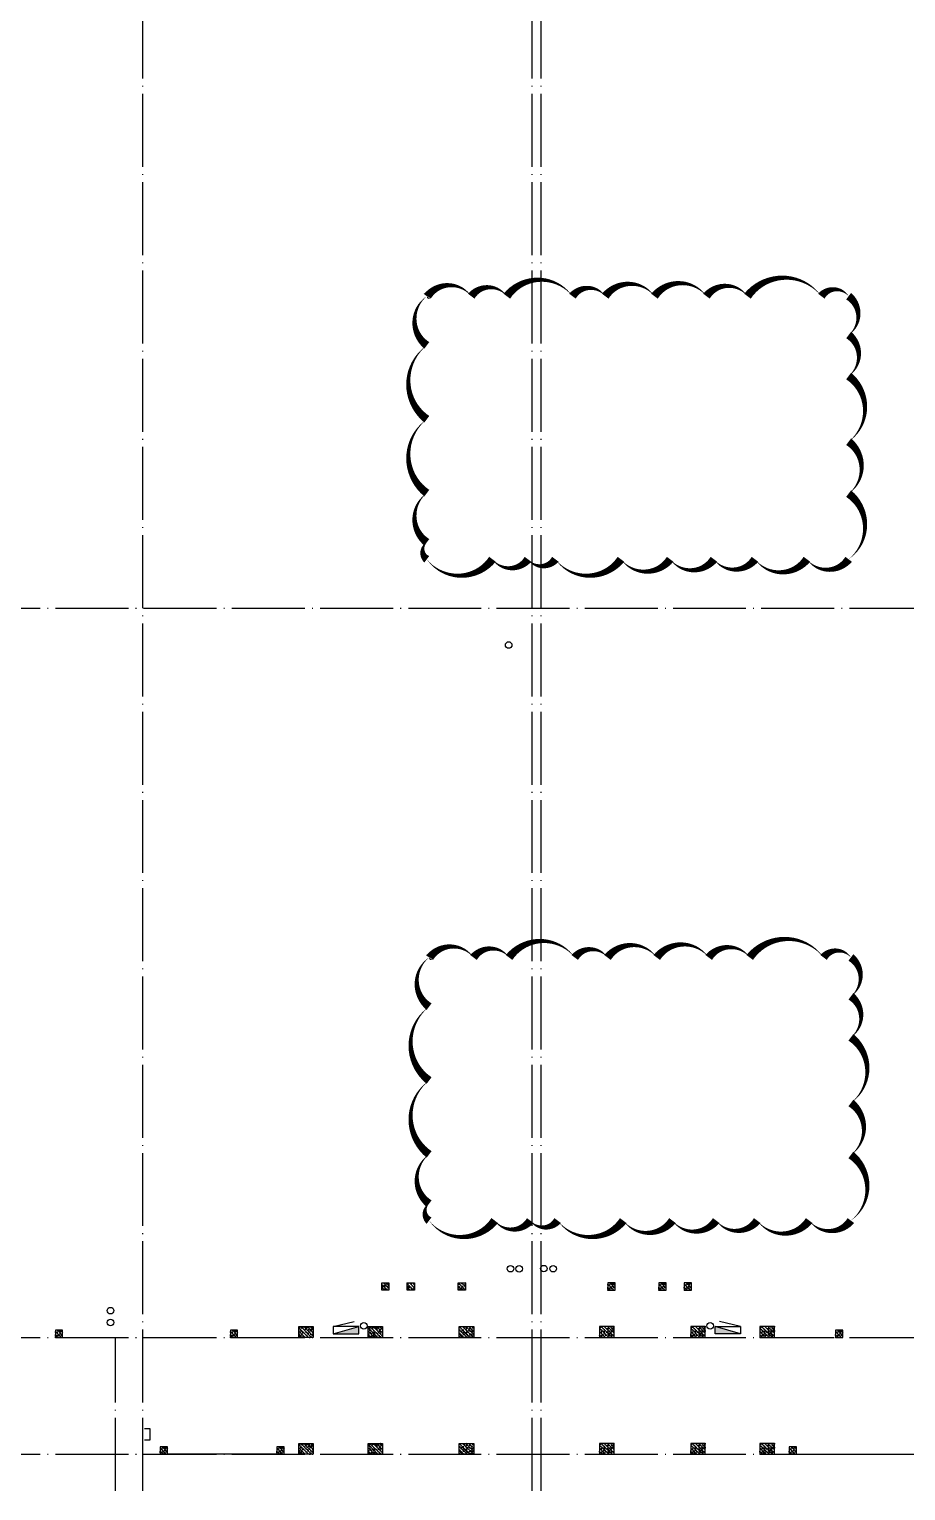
# Model space of a CAD drawing. Extents: x 6843040 to 15500510, y -6507076 to -4940511.
# Drawn here: x 7700081 to 7724122, y -5554702 to -5514627 of the extents above; entities that cross this region are included whole.
import ezdxf

# ---------------------------------------------------------------- set-up
doc = ezdxf.new("R2010")
doc.units = 0
doc.header["$LTSCALE"] = 1000
doc.header["$MEASUREMENT"] = 0
doc.linetypes.add('DOTE', pattern=[2.42, 2, -0.2, 0.02, -0.2])
for name, color, linetype in [('COLUMN', 10, 'Continuous'), ('DOTE', 8, 'DOTE'), ('EQUIP_消火栓', 7, 'Continuous'), ('plan-1', 40, 'Continuous'), ('PUB_HATCH', 8, 'Continuous'), ('S_SURFACE', 6, 'Continuous'), ('VPIPE-消防', 1, 'Continuous'), ('VPIPE-雨水', 4, 'Continuous'), ('WINDOW', 4, 'Continuous')]:
    doc.layers.add(name, color=color, linetype=linetype)
doc.layers.add('DIM_MODI', color=6, linetype='Continuous', plot=False)
pattern_1 = [(134.999998, (33328.19, -482466.92), (-44.194175, -44.194172), []), (140, (33328.19, -482466.92), (15.68804, 179.315045), [18.75, -206.25]), (85, (33328.19, -482466.92), (-188.048035, -34.68783), [15, -165]), (190.4514, (33329.5, -482451.98), (-172.35988, 144.62735), [15.93505, -175.28553]), (136.1842, (33278.2, -482466.92), (41.37976, 266.81026), [28.125, -309.375]), (186.6356, (33281.64, -482444.69), (-243.52946, 233.66568), [23.90257, -262.92825]), (81.1842, (33278.2, -482466.92), (-243.52964, 233.6655), [22.5, -247.5]), (111, (33290.69, -482441.92), (100.65473, 149.22676), [18.75, -206.25]), (56, (33290.69, -482441.92), (-181.28751, 60.82884), [15, -165]), (161.4514, (33299.08, -482429.48), (-80.63262, 210.05566), [15.93505, -175.28553]), (127.499998, (33328.19, -482466.92), (-83.223463, 3.039967), [0, -163, 0, -167.5, 0, -165.625]), (97.499998, (33328.19, -482466.92), (-98.602926, 65.767388), [0, -95.5, 0, -159.25, 0, -63.125]), (57.499998, (33328.19, -482522.67), (5.638722, 133.455609), [0, -62.5, 0, -195, 0, -258.75]), (47.499998, (33328.19, -482547.67), (-25.02624, 145.796543), [0, -81.25, 0, -129.5, 0, -183.75])]
pattern_2 = [(134.999998, (31228.19, -482466.92), (-44.194175, -44.194172), []), (140, (31228.19, -482466.92), (15.68804, 179.315045), [18.75, -206.25]), (85, (31228.19, -482466.92), (-188.048035, -34.68783), [15, -165]), (190.4514, (31229.5, -482451.98), (-172.35988, 144.62735), [15.93505, -175.28553]), (136.1842, (31178.2, -482466.92), (41.37976, 266.81026), [28.125, -309.375]), (186.6356, (31181.64, -482444.69), (-243.52946, 233.66568), [23.90257, -262.92825]), (81.1842, (31178.2, -482466.92), (-243.52964, 233.6655), [22.5, -247.5]), (111, (31190.69, -482441.92), (100.65473, 149.22676), [18.75, -206.25]), (56, (31190.69, -482441.92), (-181.28751, 60.82884), [15, -165]), (161.4514, (31199.08, -482429.48), (-80.63262, 210.05566), [15.93505, -175.28553]), (127.499998, (31228.19, -482466.92), (-83.223463, 3.039967), [0, -163, 0, -167.5, 0, -165.625]), (97.499998, (31228.19, -482466.92), (-98.602926, 65.767388), [0, -95.5, 0, -159.25, 0, -63.125]), (57.499998, (31228.19, -482522.67), (5.638722, 133.455609), [0, -62.5, 0, -195, 0, -258.75]), (47.499998, (31228.19, -482547.67), (-25.02624, 145.796543), [0, -81.25, 0, -129.5, 0, -183.75])]
pattern_3 = [(134.999998, (32628.19, -482466.92), (-44.194175, -44.194172), []), (140, (32628.19, -482466.92), (15.68804, 179.315045), [18.75, -206.25]), (85, (32628.19, -482466.92), (-188.048035, -34.68783), [15, -165]), (190.4514, (32629.5, -482451.98), (-172.35988, 144.62735), [15.93505, -175.28553]), (136.1842, (32578.2, -482466.92), (41.37976, 266.81026), [28.125, -309.375]), (186.6356, (32581.64, -482444.69), (-243.52946, 233.66568), [23.90257, -262.92825]), (81.1842, (32578.2, -482466.92), (-243.52964, 233.6655), [22.5, -247.5]), (111, (32590.69, -482441.92), (100.65473, 149.22676), [18.75, -206.25]), (56, (32590.69, -482441.92), (-181.28751, 60.82884), [15, -165]), (161.4514, (32599.08, -482429.48), (-80.63262, 210.05566), [15.93505, -175.28553]), (127.499998, (32628.19, -482466.92), (-83.223463, 3.039967), [0, -163, 0, -167.5, 0, -165.625]), (97.499998, (32628.19, -482466.92), (-98.602926, 65.767388), [0, -95.5, 0, -159.25, 0, -63.125]), (57.499998, (32628.19, -482522.67), (5.638722, 133.455609), [0, -62.5, 0, -195, 0, -258.75]), (47.499998, (32628.19, -482547.67), (-25.02624, 145.796543), [0, -81.25, 0, -129.5, 0, -183.75])]
pattern_4 = [(134.999998, (35403.19, -486966.92), (-44.194175, -44.194172), []), (140, (35403.19, -486966.92), (15.68804, 179.315045), [18.75, -206.25]), (85, (35403.19, -486966.92), (-188.048035, -34.68783), [15, -165]), (190.4514, (35404.5, -486951.98), (-172.35988, 144.62735), [15.93505, -175.28553]), (136.1842, (35353.2, -486966.92), (41.37976, 266.81026), [28.125, -309.375]), (186.6356, (35356.64, -486944.69), (-243.52946, 233.66568), [23.90257, -262.92825]), (81.1842, (35353.2, -486966.92), (-243.52964, 233.6655), [22.5, -247.5]), (111, (35365.69, -486941.92), (100.65473, 149.22676), [18.75, -206.25]), (56, (35365.69, -486941.92), (-181.28751, 60.82884), [15, -165]), (161.4514, (35374.08, -486929.48), (-80.63262, 210.05566), [15.93505, -175.28553]), (127.499998, (35403.19, -486966.92), (-83.223463, 3.039967), [0, -163, 0, -167.5, 0, -165.625]), (97.499998, (35403.19, -486966.92), (-98.602926, 65.767388), [0, -95.5, 0, -159.25, 0, -63.125]), (57.499998, (35403.19, -487022.67), (5.638722, 133.455609), [0, -62.5, 0, -195, 0, -258.75]), (47.499998, (35403.19, -487047.67), (-25.02624, 145.796543), [0, -81.25, 0, -129.5, 0, -183.75])]
pattern_5 = [(134.999998, (35403.19, -483766.92), (-44.194175, -44.194172), []), (140, (35403.19, -483766.92), (15.68804, 179.315045), [18.75, -206.25]), (85, (35403.19, -483766.92), (-188.048035, -34.68783), [15, -165]), (190.4514, (35404.5, -483751.98), (-172.35988, 144.62735), [15.93505, -175.28553]), (136.1842, (35353.2, -483766.92), (41.37976, 266.81026), [28.125, -309.375]), (186.6356, (35356.64, -483744.69), (-243.52946, 233.66568), [23.90257, -262.92825]), (81.1842, (35353.2, -483766.92), (-243.52964, 233.6655), [22.5, -247.5]), (111, (35365.69, -483741.92), (100.65473, 149.22676), [18.75, -206.25]), (56, (35365.69, -483741.92), (-181.28751, 60.82884), [15, -165]), (161.4514, (35374.08, -483729.48), (-80.63262, 210.05566), [15.93505, -175.28553]), (127.499998, (35403.19, -483766.92), (-83.223463, 3.039967), [0, -163, 0, -167.5, 0, -165.625]), (97.499998, (35403.19, -483766.92), (-98.602926, 65.767388), [0, -95.5, 0, -159.25, 0, -63.125]), (57.499998, (35403.19, -483822.67), (5.638722, 133.455609), [0, -62.5, 0, -195, 0, -258.75]), (47.499998, (35403.19, -483847.67), (-25.02624, 145.796543), [0, -81.25, 0, -129.5, 0, -183.75])]
pattern_6 = [(134.999998, (33503.19, -486966.92), (-44.194175, -44.194172), []), (140, (33503.19, -486966.92), (15.68804, 179.315045), [18.75, -206.25]), (85, (33503.19, -486966.92), (-188.048035, -34.68783), [15, -165]), (190.4514, (33504.5, -486951.98), (-172.35988, 144.62735), [15.93505, -175.28553]), (136.1842, (33453.2, -486966.92), (41.37976, 266.81026), [28.125, -309.375]), (186.6356, (33456.64, -486944.69), (-243.52946, 233.66568), [23.90257, -262.92825]), (81.1842, (33453.2, -486966.92), (-243.52964, 233.6655), [22.5, -247.5]), (111, (33465.69, -486941.92), (100.65473, 149.22676), [18.75, -206.25]), (56, (33465.69, -486941.92), (-181.28751, 60.82884), [15, -165]), (161.4514, (33474.08, -486929.48), (-80.63262, 210.05566), [15.93505, -175.28553]), (127.499998, (33503.19, -486966.92), (-83.223463, 3.039967), [0, -163, 0, -167.5, 0, -165.625]), (97.499998, (33503.19, -486966.92), (-98.602926, 65.767388), [0, -95.5, 0, -159.25, 0, -63.125]), (57.499998, (33503.19, -487022.67), (5.638722, 133.455609), [0, -62.5, 0, -195, 0, -258.75]), (47.499998, (33503.19, -487047.67), (-25.02624, 145.796543), [0, -81.25, 0, -129.5, 0, -183.75])]
pattern_7 = [(134.999998, (33503.19, -483766.92), (-44.194175, -44.194172), []), (140, (33503.19, -483766.92), (15.68804, 179.315045), [18.75, -206.25]), (85, (33503.19, -483766.92), (-188.048035, -34.68783), [15, -165]), (190.4514, (33504.5, -483751.98), (-172.35988, 144.62735), [15.93505, -175.28553]), (136.1842, (33453.2, -483766.92), (41.37976, 266.81026), [28.125, -309.375]), (186.6356, (33456.64, -483744.69), (-243.52946, 233.66568), [23.90257, -262.92825]), (81.1842, (33453.2, -483766.92), (-243.52964, 233.6655), [22.5, -247.5]), (111, (33465.69, -483741.92), (100.65473, 149.22676), [18.75, -206.25]), (56, (33465.69, -483741.92), (-181.28751, 60.82884), [15, -165]), (161.4514, (33474.08, -483729.48), (-80.63262, 210.05566), [15.93505, -175.28553]), (127.499998, (33503.19, -483766.92), (-83.223463, 3.039967), [0, -163, 0, -167.5, 0, -165.625]), (97.499998, (33503.19, -483766.92), (-98.602926, 65.767388), [0, -95.5, 0, -159.25, 0, -63.125]), (57.499998, (33503.19, -483822.67), (5.638722, 133.455609), [0, -62.5, 0, -195, 0, -258.75]), (47.499998, (33503.19, -483847.67), (-25.02624, 145.796543), [0, -81.25, 0, -129.5, 0, -183.75])]
pattern_8 = [(134.999998, (31003.19, -486966.92), (-44.194175, -44.194172), []), (140, (31003.19, -486966.92), (15.68804, 179.315045), [18.75, -206.25]), (85, (31003.19, -486966.92), (-188.048035, -34.68783), [15, -165]), (190.4514, (31004.5, -486951.98), (-172.35988, 144.62735), [15.93505, -175.28553]), (136.1842, (30953.2, -486966.92), (41.37976, 266.81026), [28.125, -309.375]), (186.6356, (30956.64, -486944.69), (-243.52946, 233.66568), [23.90257, -262.92825]), (81.1842, (30953.2, -486966.92), (-243.52964, 233.6655), [22.5, -247.5]), (111, (30965.69, -486941.92), (100.65473, 149.22676), [18.75, -206.25]), (56, (30965.69, -486941.92), (-181.28751, 60.82884), [15, -165]), (161.4514, (30974.08, -486929.48), (-80.63262, 210.05566), [15.93505, -175.28553]), (127.499998, (31003.19, -486966.92), (-83.223463, 3.039967), [0, -163, 0, -167.5, 0, -165.625]), (97.499998, (31003.19, -486966.92), (-98.602926, 65.767388), [0, -95.5, 0, -159.25, 0, -63.125]), (57.499998, (31003.19, -487022.67), (5.638722, 133.455609), [0, -62.5, 0, -195, 0, -258.75]), (47.499998, (31003.19, -487047.67), (-25.02624, 145.796543), [0, -81.25, 0, -129.5, 0, -183.75])]
pattern_9 = [(134.999998, (31003.19, -483766.92), (-44.194175, -44.194172), []), (140, (31003.19, -483766.92), (15.68804, 179.315045), [18.75, -206.25]), (85, (31003.19, -483766.92), (-188.048035, -34.68783), [15, -165]), (190.4514, (31004.5, -483751.98), (-172.35988, 144.62735), [15.93505, -175.28553]), (136.1842, (30953.2, -483766.92), (41.37976, 266.81026), [28.125, -309.375]), (186.6356, (30956.64, -483744.69), (-243.52946, 233.66568), [23.90257, -262.92825]), (81.1842, (30953.2, -483766.92), (-243.52964, 233.6655), [22.5, -247.5]), (111, (30965.69, -483741.92), (100.65473, 149.22676), [18.75, -206.25]), (56, (30965.69, -483741.92), (-181.28751, 60.82884), [15, -165]), (161.4514, (30974.08, -483729.48), (-80.63262, 210.05566), [15.93505, -175.28553]), (127.499998, (31003.19, -483766.92), (-83.223463, 3.039967), [0, -163, 0, -167.5, 0, -165.625]), (97.499998, (31003.19, -483766.92), (-98.602926, 65.767388), [0, -95.5, 0, -159.25, 0, -63.125]), (57.499998, (31003.19, -483822.67), (5.638722, 133.455609), [0, -62.5, 0, -195, 0, -258.75]), (47.499998, (31003.19, -483847.67), (-25.02624, 145.796543), [0, -81.25, 0, -129.5, 0, -183.75])]

# ---------------------------------------------------------------- blocks, each defined once
blk = doc.blocks.new('1GZ')
at = {"layer": 'PUB_HATCH'}
h = blk.add_hatch(dxfattribs=at)
h.set_pattern_fill('钢筋混凝土', color=256, scale=25, angle=90, style=0)
h.set_pattern_definition(pattern_1)
edge = h.paths.add_edge_path()
edge.add_line((331245, -214985), (331445, -214985))
edge.add_line((331245, -214985), (331245, -214785))
edge.add_line((331245, -214785), (331445, -214785))
edge.add_line((331445, -214785), (331445, -214985))
h = blk.add_hatch(dxfattribs=at)
h.set_pattern_fill('钢筋混凝土', color=256, scale=25, angle=90, style=0)
h.set_pattern_definition(pattern_3)
edge = h.paths.add_edge_path()
edge.add_line((331945, -214985), (332145, -214985))
edge.add_line((331945, -214985), (331945, -214785))
edge.add_line((331945, -214785), (332145, -214785))
edge.add_line((332145, -214785), (332145, -214985))
h = blk.add_hatch(dxfattribs=at)
h.set_pattern_fill('钢筋混凝土', color=256, scale=25, angle=90, style=0)
h.set_pattern_definition(pattern_2)
edge = h.paths.add_edge_path()
edge.add_line((333345, -214985), (333545, -214985))
edge.add_line((333345, -214985), (333345, -214785))
edge.add_line((333345, -214785), (333545, -214785))
edge.add_line((333545, -214785), (333545, -214985))
h = blk.add_hatch(dxfattribs=at)
h.set_pattern_fill('钢筋混凝土', color=256, scale=25, angle=90, style=0)
h.set_pattern_definition(pattern_2)
edge = h.paths.add_edge_path()
edge.add_line((337645, -214985), (337445, -214985))
edge.add_line((337645, -214985), (337645, -214785))
edge.add_line((337645, -214785), (337445, -214785))
edge.add_line((337445, -214785), (337445, -214985))
h = blk.add_hatch(dxfattribs=at)
h.set_pattern_fill('钢筋混凝土', color=256, scale=25, angle=90, style=0)
h.set_pattern_definition(pattern_3)
edge = h.paths.add_edge_path()
edge.add_line((339045, -214985), (338845, -214985))
edge.add_line((339045, -214985), (339045, -214785))
edge.add_line((339045, -214785), (338845, -214785))
edge.add_line((338845, -214785), (338845, -214985))
h = blk.add_hatch(dxfattribs=at)
h.set_pattern_fill('钢筋混凝土', color=256, scale=25, angle=90, style=0)
h.set_pattern_definition(pattern_1)
edge = h.paths.add_edge_path()
edge.add_line((339745, -214985), (339545, -214985))
edge.add_line((339745, -214985), (339745, -214785))
edge.add_line((339745, -214785), (339545, -214785))
edge.add_line((339545, -214785), (339545, -214985))
h = blk.add_hatch(dxfattribs=at)
h.set_pattern_fill('钢筋混凝土', color=256, scale=25, angle=90, style=0)
h.set_pattern_definition(pattern_5)
edge = h.paths.add_edge_path()
edge.add_line((328970, -216285), (329370, -216285))
edge.add_line((328970, -216285), (328970, -215985))
edge.add_line((328970, -215985), (329370, -215985))
edge.add_line((329370, -215985), (329370, -216285))
h = blk.add_hatch(dxfattribs=at)
h.set_pattern_fill('钢筋混凝土', color=256, scale=25, angle=90, style=0)
h.set_pattern_definition(pattern_7)
edge = h.paths.add_edge_path()
edge.add_line((330870, -216285), (331270, -216285))
edge.add_line((330870, -216285), (330870, -215985))
edge.add_line((330870, -215985), (331270, -215985))
edge.add_line((331270, -215985), (331270, -216285))
h = blk.add_hatch(dxfattribs=at)
h.set_pattern_fill('钢筋混凝土', color=256, scale=25, angle=90, style=0)
h.set_pattern_definition(pattern_9)
edge = h.paths.add_edge_path()
edge.add_line((333370, -216285), (333770, -216285))
edge.add_line((333370, -216285), (333370, -215985))
edge.add_line((333370, -215985), (333770, -215985))
edge.add_line((333770, -215985), (333770, -216285))
h = blk.add_hatch(dxfattribs=at)
h.set_pattern_fill('钢筋混凝土', color=256, scale=25, angle=90, style=0)
h.set_pattern_definition(pattern_9)
edge = h.paths.add_edge_path()
edge.add_line((337620, -216285), (337220, -216285))
edge.add_line((337620, -216285), (337620, -215985))
edge.add_line((337620, -215985), (337220, -215985))
edge.add_line((337220, -215985), (337220, -216285))
h = blk.add_hatch(dxfattribs=at)
h.set_pattern_fill('钢筋混凝土', color=256, scale=25, angle=90, style=0)
h.set_pattern_definition(pattern_7)
edge = h.paths.add_edge_path()
edge.add_line((340120, -216285), (339720, -216285))
edge.add_line((340120, -216285), (340120, -215985))
edge.add_line((340120, -215985), (339720, -215985))
edge.add_line((339720, -215985), (339720, -216285))
h = blk.add_hatch(dxfattribs=at)
h.set_pattern_fill('钢筋混凝土', color=256, scale=25, angle=90, style=0)
h.set_pattern_definition(pattern_5)
edge = h.paths.add_edge_path()
edge.add_line((342020, -216285), (341620, -216285))
edge.add_line((342020, -216285), (342020, -215985))
edge.add_line((342020, -215985), (341620, -215985))
edge.add_line((341620, -215985), (341620, -216285))
h = blk.add_hatch(dxfattribs=at)
h.set_pattern_fill('钢筋混凝土', color=256, scale=25, angle=90, style=0)
h.set_pattern_definition([(134.999998, (16078.19, -483766.92), (-44.194175, -44.194172), []), (140, (16078.19, -483766.92), (15.68804, 179.315045), [18.75, -206.25]), (85, (16078.19, -483766.92), (-188.048035, -34.68783), [15, -165]), (190.4514, (16079.5, -483751.98), (-172.35988, 144.62735), [15.93505, -175.28553]), (136.1842, (16028.2, -483766.92), (41.37976, 266.81026), [28.125, -309.375]), (186.6356, (16031.64, -483744.69), (-243.52946, 233.66568), [23.90257, -262.92825]), (81.1842, (16028.2, -483766.92), (-243.52964, 233.6655), [22.5, -247.5]), (111, (16040.69, -483741.92), (100.65473, 149.22676), [18.75, -206.25]), (56, (16040.69, -483741.92), (-181.28751, 60.82884), [15, -165]), (161.4514, (16049.08, -483729.48), (-80.63262, 210.05566), [15.93505, -175.28553]), (127.499998, (16078.19, -483766.92), (-83.223463, 3.039967), [0, -163, 0, -167.5, 0, -165.625]), (97.499998, (16078.19, -483766.92), (-98.602926, 65.767388), [0, -95.5, 0, -159.25, 0, -63.125]), (57.499998, (16078.19, -483822.67), (5.638722, 133.455609), [0, -62.5, 0, -195, 0, -258.75]), (47.499998, (16078.19, -483847.67), (-25.02624, 145.796543), [0, -81.25, 0, -129.5, 0, -183.75])])
edge = h.paths.add_edge_path()
edge.add_line((322495, -216285), (322295, -216285))
edge.add_line((322495, -216285), (322495, -216085))
edge.add_line((322495, -216085), (322295, -216085))
edge.add_line((322295, -216085), (322295, -216285))
h = blk.add_hatch(dxfattribs=at)
h.set_pattern_fill('钢筋混凝土', color=256, scale=25, angle=90, style=0)
h.set_pattern_definition([(134.999998, (20878.19, -483766.92), (-44.194175, -44.194172), []), (140, (20878.19, -483766.92), (15.68804, 179.315045), [18.75, -206.25]), (85, (20878.19, -483766.92), (-188.048035, -34.68783), [15, -165]), (190.4514, (20879.5, -483751.98), (-172.35988, 144.62735), [15.93505, -175.28553]), (136.1842, (20828.2, -483766.92), (41.37976, 266.81026), [28.125, -309.375]), (186.6356, (20831.64, -483744.69), (-243.52946, 233.66568), [23.90257, -262.92825]), (81.1842, (20828.2, -483766.92), (-243.52964, 233.6655), [22.5, -247.5]), (111, (20840.69, -483741.92), (100.65473, 149.22676), [18.75, -206.25]), (56, (20840.69, -483741.92), (-181.28751, 60.82884), [15, -165]), (161.4514, (20849.08, -483729.48), (-80.63262, 210.05566), [15.93505, -175.28553]), (127.499998, (20878.19, -483766.92), (-83.223463, 3.039967), [0, -163, 0, -167.5, 0, -165.625]), (97.499998, (20878.19, -483766.92), (-98.602926, 65.767388), [0, -95.5, 0, -159.25, 0, -63.125]), (57.499998, (20878.19, -483822.67), (5.638722, 133.455609), [0, -62.5, 0, -195, 0, -258.75]), (47.499998, (20878.19, -483847.67), (-25.02624, 145.796543), [0, -81.25, 0, -129.5, 0, -183.75])])
edge = h.paths.add_edge_path()
edge.add_line((327295, -216285), (327095, -216285))
edge.add_line((327295, -216285), (327295, -216085))
edge.add_line((327295, -216085), (327095, -216085))
edge.add_line((327095, -216085), (327095, -216285))
h = blk.add_hatch(dxfattribs=at)
h.set_pattern_fill('钢筋混凝土', color=256, scale=25, angle=90, style=0)
h.set_pattern_definition([(134.999998, (37478.19, -483766.92), (-44.194175, -44.194172), []), (140, (37478.19, -483766.92), (15.68804, 179.315045), [18.75, -206.25]), (85, (37478.19, -483766.92), (-188.048035, -34.68783), [15, -165]), (190.4514, (37479.5, -483751.98), (-172.35988, 144.62735), [15.93505, -175.28553]), (136.1842, (37428.2, -483766.92), (41.37976, 266.81026), [28.125, -309.375]), (186.6356, (37431.64, -483744.69), (-243.52946, 233.66568), [23.90257, -262.92825]), (81.1842, (37428.2, -483766.92), (-243.52964, 233.6655), [22.5, -247.5]), (111, (37440.69, -483741.92), (100.65473, 149.22676), [18.75, -206.25]), (56, (37440.69, -483741.92), (-181.28751, 60.82884), [15, -165]), (161.4514, (37449.08, -483729.48), (-80.63262, 210.05566), [15.93505, -175.28553]), (127.499998, (37478.19, -483766.92), (-83.223463, 3.039967), [0, -163, 0, -167.5, 0, -165.625]), (97.499998, (37478.19, -483766.92), (-98.602926, 65.767388), [0, -95.5, 0, -159.25, 0, -63.125]), (57.499998, (37478.19, -483822.67), (5.638722, 133.455609), [0, -62.5, 0, -195, 0, -258.75]), (47.499998, (37478.19, -483847.67), (-25.02624, 145.796543), [0, -81.25, 0, -129.5, 0, -183.75])])
edge = h.paths.add_edge_path()
edge.add_line((343895, -216285), (343695, -216285))
edge.add_line((343895, -216285), (343895, -216085))
edge.add_line((343895, -216085), (343695, -216085))
edge.add_line((343695, -216085), (343695, -216285))
h = blk.add_hatch(dxfattribs=at)
h.set_pattern_fill('钢筋混凝土', color=256, scale=25, angle=90, style=0)
h.set_pattern_definition(pattern_4)
edge = h.paths.add_edge_path()
edge.add_line((328970, -219485), (329370, -219485))
edge.add_line((328970, -219485), (328970, -219185))
edge.add_line((328970, -219185), (329370, -219185))
edge.add_line((329370, -219185), (329370, -219485))
h = blk.add_hatch(dxfattribs=at)
h.set_pattern_fill('钢筋混凝土', color=256, scale=25, angle=90, style=0)
h.set_pattern_definition(pattern_6)
edge = h.paths.add_edge_path()
edge.add_line((330870, -219485), (331270, -219485))
edge.add_line((330870, -219485), (330870, -219185))
edge.add_line((330870, -219185), (331270, -219185))
edge.add_line((331270, -219185), (331270, -219485))
h = blk.add_hatch(dxfattribs=at)
h.set_pattern_fill('钢筋混凝土', color=256, scale=25, angle=90, style=0)
h.set_pattern_definition(pattern_8)
edge = h.paths.add_edge_path()
edge.add_line((333370, -219485), (333770, -219485))
edge.add_line((333370, -219485), (333370, -219185))
edge.add_line((333370, -219185), (333770, -219185))
edge.add_line((333770, -219185), (333770, -219485))
h = blk.add_hatch(dxfattribs=at)
h.set_pattern_fill('钢筋混凝土', color=256, scale=25, angle=90, style=0)
h.set_pattern_definition(pattern_8)
edge = h.paths.add_edge_path()
edge.add_line((337620, -219485), (337220, -219485))
edge.add_line((337620, -219485), (337620, -219185))
edge.add_line((337620, -219185), (337220, -219185))
edge.add_line((337220, -219185), (337220, -219485))
h = blk.add_hatch(dxfattribs=at)
h.set_pattern_fill('钢筋混凝土', color=256, scale=25, angle=90, style=0)
h.set_pattern_definition(pattern_6)
edge = h.paths.add_edge_path()
edge.add_line((340120, -219485), (339720, -219485))
edge.add_line((340120, -219485), (340120, -219185))
edge.add_line((340120, -219185), (339720, -219185))
edge.add_line((339720, -219185), (339720, -219485))
h = blk.add_hatch(dxfattribs=at)
h.set_pattern_fill('钢筋混凝土', color=256, scale=25, angle=90, style=0)
h.set_pattern_definition(pattern_4)
edge = h.paths.add_edge_path()
edge.add_line((342020, -219485), (341620, -219485))
edge.add_line((342020, -219485), (342020, -219185))
edge.add_line((342020, -219185), (341620, -219185))
edge.add_line((341620, -219185), (341620, -219485))
h = blk.add_hatch(dxfattribs=at)
h.set_pattern_fill('钢筋混凝土', color=256, scale=25, angle=90, style=0)
h.set_pattern_definition([(134.999998, (18953.19, -486966.92), (-44.194175, -44.194172), []), (140, (18953.19, -486966.92), (15.68804, 179.315045), [18.75, -206.25]), (85, (18953.19, -486966.92), (-188.048035, -34.68783), [15, -165]), (190.4514, (18954.5, -486951.98), (-172.35988, 144.62735), [15.93505, -175.28553]), (136.1842, (18903.2, -486966.92), (41.37976, 266.81026), [28.125, -309.375]), (186.6356, (18906.64, -486944.69), (-243.52946, 233.66568), [23.90257, -262.92825]), (81.1842, (18903.2, -486966.92), (-243.52964, 233.6655), [22.5, -247.5]), (111, (18915.69, -486941.92), (100.65473, 149.22676), [18.75, -206.25]), (56, (18915.69, -486941.92), (-181.28751, 60.82884), [15, -165]), (161.4514, (18924.08, -486929.48), (-80.63262, 210.05566), [15.93505, -175.28553]), (127.499998, (18953.19, -486966.92), (-83.223463, 3.039967), [0, -163, 0, -167.5, 0, -165.625]), (97.499998, (18953.19, -486966.92), (-98.602926, 65.767388), [0, -95.5, 0, -159.25, 0, -63.125]), (57.499998, (18953.19, -487022.67), (5.638722, 133.455609), [0, -62.5, 0, -195, 0, -258.75]), (47.499998, (18953.19, -487047.67), (-25.02624, 145.796543), [0, -81.25, 0, -129.5, 0, -183.75])])
edge = h.paths.add_edge_path()
edge.add_line((325370, -219485), (325170, -219485))
edge.add_line((325370, -219485), (325370, -219285))
edge.add_line((325370, -219285), (325170, -219285))
edge.add_line((325170, -219285), (325170, -219485))
h = blk.add_hatch(dxfattribs=at)
h.set_pattern_fill('钢筋混凝土', color=256, scale=25, angle=90, style=0)
h.set_pattern_definition([(134.999998, (22153.19, -486966.92), (-44.194175, -44.194172), []), (140, (22153.19, -486966.92), (15.68804, 179.315045), [18.75, -206.25]), (85, (22153.19, -486966.92), (-188.048035, -34.68783), [15, -165]), (190.4514, (22154.5, -486951.98), (-172.35988, 144.62735), [15.93505, -175.28553]), (136.1842, (22103.2, -486966.92), (41.37976, 266.81026), [28.125, -309.375]), (186.6356, (22106.64, -486944.69), (-243.52946, 233.66568), [23.90257, -262.92825]), (81.1842, (22103.2, -486966.92), (-243.52964, 233.6655), [22.5, -247.5]), (111, (22115.69, -486941.92), (100.65473, 149.22676), [18.75, -206.25]), (56, (22115.69, -486941.92), (-181.28751, 60.82884), [15, -165]), (161.4514, (22124.08, -486929.48), (-80.63262, 210.05566), [15.93505, -175.28553]), (127.499998, (22153.19, -486966.92), (-83.223463, 3.039967), [0, -163, 0, -167.5, 0, -165.625]), (97.499998, (22153.19, -486966.92), (-98.602926, 65.767388), [0, -95.5, 0, -159.25, 0, -63.125]), (57.499998, (22153.19, -487022.67), (5.638722, 133.455609), [0, -62.5, 0, -195, 0, -258.75]), (47.499998, (22153.19, -487047.67), (-25.02624, 145.796543), [0, -81.25, 0, -129.5, 0, -183.75])])
edge = h.paths.add_edge_path()
edge.add_line((328570, -219485), (328370, -219485))
edge.add_line((328570, -219485), (328570, -219285))
edge.add_line((328570, -219285), (328370, -219285))
edge.add_line((328370, -219285), (328370, -219485))
h = blk.add_hatch(dxfattribs=at)
h.set_pattern_fill('钢筋混凝土', color=256, scale=25, angle=90, style=0)
h.set_pattern_definition([(134.999998, (36203.19, -486966.92), (-44.194175, -44.194172), []), (140, (36203.19, -486966.92), (15.68804, 179.315045), [18.75, -206.25]), (85, (36203.19, -486966.92), (-188.048035, -34.68783), [15, -165]), (190.4514, (36204.5, -486951.98), (-172.35988, 144.62735), [15.93505, -175.28553]), (136.1842, (36153.2, -486966.92), (41.37976, 266.81026), [28.125, -309.375]), (186.6356, (36156.64, -486944.69), (-243.52946, 233.66568), [23.90257, -262.92825]), (81.1842, (36153.2, -486966.92), (-243.52964, 233.6655), [22.5, -247.5]), (111, (36165.69, -486941.92), (100.65473, 149.22676), [18.75, -206.25]), (56, (36165.69, -486941.92), (-181.28751, 60.82884), [15, -165]), (161.4514, (36174.08, -486929.48), (-80.63262, 210.05566), [15.93505, -175.28553]), (127.499998, (36203.19, -486966.92), (-83.223463, 3.039967), [0, -163, 0, -167.5, 0, -165.625]), (97.499998, (36203.19, -486966.92), (-98.602926, 65.767388), [0, -95.5, 0, -159.25, 0, -63.125]), (57.499998, (36203.19, -487022.67), (5.638722, 133.455609), [0, -62.5, 0, -195, 0, -258.75]), (47.499998, (36203.19, -487047.67), (-25.02624, 145.796543), [0, -81.25, 0, -129.5, 0, -183.75])])
edge = h.paths.add_edge_path()
edge.add_line((342620, -219485), (342420, -219485))
edge.add_line((342620, -219485), (342620, -219285))
edge.add_line((342620, -219285), (342420, -219285))
edge.add_line((342420, -219285), (342420, -219485))
at = {"layer": 'COLUMN'}
for points in [[(331445, -214985), (331245, -214985), (331245, -214785), (331445, -214785)], [(339545, -214985), (339745, -214985), (339745, -214785), (339545, -214785)], [(329370, -216285), (328970, -216285), (328970, -215985), (329370, -215985)], [(331270, -216285), (330870, -216285), (330870, -215985), (331270, -215985)], [(333770, -216285), (333370, -216285), (333370, -215985), (333770, -215985)], [(337220, -216285), (337620, -216285), (337620, -215985), (337220, -215985)], [(339720, -216285), (340120, -216285), (340120, -215985), (339720, -215985)], [(341620, -216285), (342020, -216285), (342020, -215985), (341620, -215985)], [(322295, -216285), (322495, -216285), (322495, -216085), (322295, -216085)], [(327095, -216285), (327295, -216285), (327295, -216085), (327095, -216085)], [(343695, -216285), (343895, -216285), (343895, -216085), (343695, -216085)], [(329370, -219485), (328970, -219485), (328970, -219185), (329370, -219185)], [(331270, -219485), (330870, -219485), (330870, -219185), (331270, -219185)], [(333770, -219485), (333370, -219485), (333370, -219185), (333770, -219185)], [(337220, -219485), (337620, -219485), (337620, -219185), (337220, -219185)], [(339720, -219485), (340120, -219485), (340120, -219185), (339720, -219185)], [(341620, -219485), (342020, -219485), (342020, -219185), (341620, -219185)], [(325170, -219485), (325370, -219485), (325370, -219285), (325170, -219285)], [(328370, -219485), (328570, -219485), (328570, -219285), (328370, -219285)], [(342420, -219485), (342620, -219485), (342620, -219285), (342420, -219285)]]:
    blk.add_lwpolyline(points, close=True, dxfattribs=at)
at = {"layer": 'COLUMN', "elevation": 150}
for points in [[(332145, -214985), (331945, -214985), (331945, -214785), (332145, -214785)], [(333545, -214985), (333345, -214985), (333345, -214785), (333545, -214785)], [(337445, -214985), (337645, -214985), (337645, -214785), (337445, -214785)], [(338845, -214985), (339045, -214985), (339045, -214785), (338845, -214785)]]:
    blk.add_lwpolyline(points, close=True, dxfattribs=at)
blk = doc.blocks.new('1F手摇拉杆')
at = {"layer": 'S_SURFACE'}
blk.add_lwpolyline([(7703247, -5553302), (7703397, -5553302), (7703397, -5553002), (7703247, -5553002)], dxfattribs=at)
blk = doc.blocks.new('$TWTSYS$00000508')
for p, q in [((-0.5, 0.5), (0.324, 1.224)), ((-0.5, 0.5), (-0.5, -0.5)), ((-0.5, -0.5), (0.5, 0.5)), ((0.5, 0.5), (-0.5, 0.5)), ((0.5, -0.5), (0.5, 0.5)), ((-0.5, -0.5), (0.5, -0.5))]:
    blk.add_line(p, q)
blk.add_solid([(0.5, -0.5), (0.5, 0.5), (-0.5, -0.5)])
blk = doc.blocks.new('一层排水消防0922')
at = {"layer": 'VPIPE-消防'}
for centre in [(7709256, -5550181), (7718757, -5550178)]:
    blk.add_circle(centre, 90, dxfattribs=at)
at = {"layer": 'VPIPE-雨水'}
for centre in [(7713231, -5531512), (7713280, -5548613), (7713518, -5548616), (7714198, -5548611), (7714454, -5548613), (7702312, -5549763), (7702312, -5550091)]:
    blk.add_circle(centre, 90, dxfattribs=at)
at = {"layer": 'EQUIP_消火栓', "yscale": 200, "zscale": 700}
for p, xscale in [((7708771, -5550302), 700), ((7719241, -5550302), -700)]:
    blk.add_blockref('$TWTSYS$00000508', p, dxfattribs=dict(at, xscale=xscale))

msp = doc.modelspace()

# ---------------------------------------------------------------- linework, layer by layer
at = {"layer": 'DIM_MODI'}
for points in [[(7710985.5, -5521946.6, 0, 225, 0.5), (7710985.5, -5523296.6, 0, 225, 0.5), (7710985.5, -5525321.6, 0, 225, 0.5), (7710985.5, -5527346.6, 0, 225, 0.5), (7710985.5, -5528696.6, 0, 225, 0.5), (7710985.5, -5529160.9, 0, 225, 0.5), (7712785.5, -5529160.9, 0, 225, 0.5), (7713760.5, -5529160.9, 0, 225, 0.5), (7714510.5, -5529160.9, 0, 225, 0.5), (7716310.5, -5529160.9, 0, 225, 0.5), (7717660.5, -5529160.9, 0, 225, 0.5), (7718860.5, -5529160.9, 0, 225, 0.5), (7719985.5, -5529160.9, 0, 225, 0.5), (7721410.5, -5529160.9, 0, 225, 0.5), (7722555.3, -5529160.9, 0, 225, 0.5), (7722555.3, -5527360.9, 0, 225, 0.5), (7722555.3, -5525935.9, 0, 225, 0.5), (7722555.3, -5524135.9, 0, 225, 0.5), (7722555.3, -5523010.9, 0, 225, 0.5), (7722555.3, -5521946.6, 0, 225, 0.5), (7721805.3, -5521946.6, 0, 225, 0.5), (7719780.3, -5521946.6, 0, 225, 0.5), (7718655.3, -5521946.6, 0, 225, 0.5), (7717230.3, -5521946.6, 0, 225, 0.5), (7715880.3, -5521946.6, 0, 225, 0.5), (7714980.3, -5521946.6, 0, 225, 0.5), (7713180.3, -5521946.6, 0, 225, 0.5), (7712205.3, -5521946.6, 0, 225, 0.5), (7711005.3, -5521946.6, 0, 225, 0.5)], [(7711048, -5540078.9, 0, 225, 0.5), (7711048, -5541428.9, 0, 225, 0.5), (7711048, -5543453.9, 0, 225, 0.5), (7711048, -5545478.9, 0, 225, 0.5), (7711048, -5546828.9, 0, 225, 0.5), (7711048, -5547293.3, 0, 225, 0.5), (7712848, -5547293.3, 0, 225, 0.5), (7713823, -5547293.3, 0, 225, 0.5), (7714573, -5547293.3, 0, 225, 0.5), (7716373, -5547293.3, 0, 225, 0.5), (7717723, -5547293.3, 0, 225, 0.5), (7718923, -5547293.3, 0, 225, 0.5), (7720048, -5547293.3, 0, 225, 0.5), (7721473, -5547293.3, 0, 225, 0.5), (7722617.8, -5547293.3, 0, 225, 0.5), (7722617.8, -5545493.3, 0, 225, 0.5), (7722617.8, -5544068.3, 0, 225, 0.5), (7722617.8, -5542268.3, 0, 225, 0.5), (7722617.8, -5541143.3, 0, 225, 0.5), (7722617.8, -5540078.9, 0, 225, 0.5), (7721867.8, -5540078.9, 0, 225, 0.5), (7719842.8, -5540078.9, 0, 225, 0.5), (7718717.8, -5540078.9, 0, 225, 0.5), (7717292.8, -5540078.9, 0, 225, 0.5), (7715942.8, -5540078.9, 0, 225, 0.5), (7715042.8, -5540078.9, 0, 225, 0.5), (7713242.8, -5540078.9, 0, 225, 0.5), (7712267.8, -5540078.9, 0, 225, 0.5), (7711067.8, -5540078.9, 0, 225, 0.5)]]:
    msp.add_lwpolyline(points, format="xyseb", close=True, dxfattribs=at)
at = {"layer": 'DOTE'}
for p, q in [((7703197.4, -5554702), (7703197.4, -5485702.5)), ((7713872.4, -5554702), (7713872.4, -5485702.5)), ((7714122.4, -5554702), (7714122.4, -5485702.5)), ((7640299.5, -5530502), (7779797.4, -5530502)), ((7640299.5, -5550502), (7781238.3, -5550502)), ((7702447.4, -5554702), (7702447.4, -5550502)), ((7640299.5, -5553702), (7781238.3, -5553702))]:
    msp.add_line(p, q, dxfattribs=at)
at = {"layer": 'WINDOW'}
for p, q in [((7706872.4, -5553702), (7703872.4, -5553702)), ((7721122.4, -5553702), (7724122.4, -5553702))]:
    msp.add_line(p, q, dxfattribs=at)

# ---------------------------------------------------------------- block references
msp.add_blockref('1GZ', (7378502.9, -5334216.6))
at = {"layer": 'plan-1'}
for name in ['一层排水消防0922', '1F手摇拉杆']:
    msp.add_blockref(name, (0, 0), dxfattribs=at)

doc.saveas('drawing.dxf')
